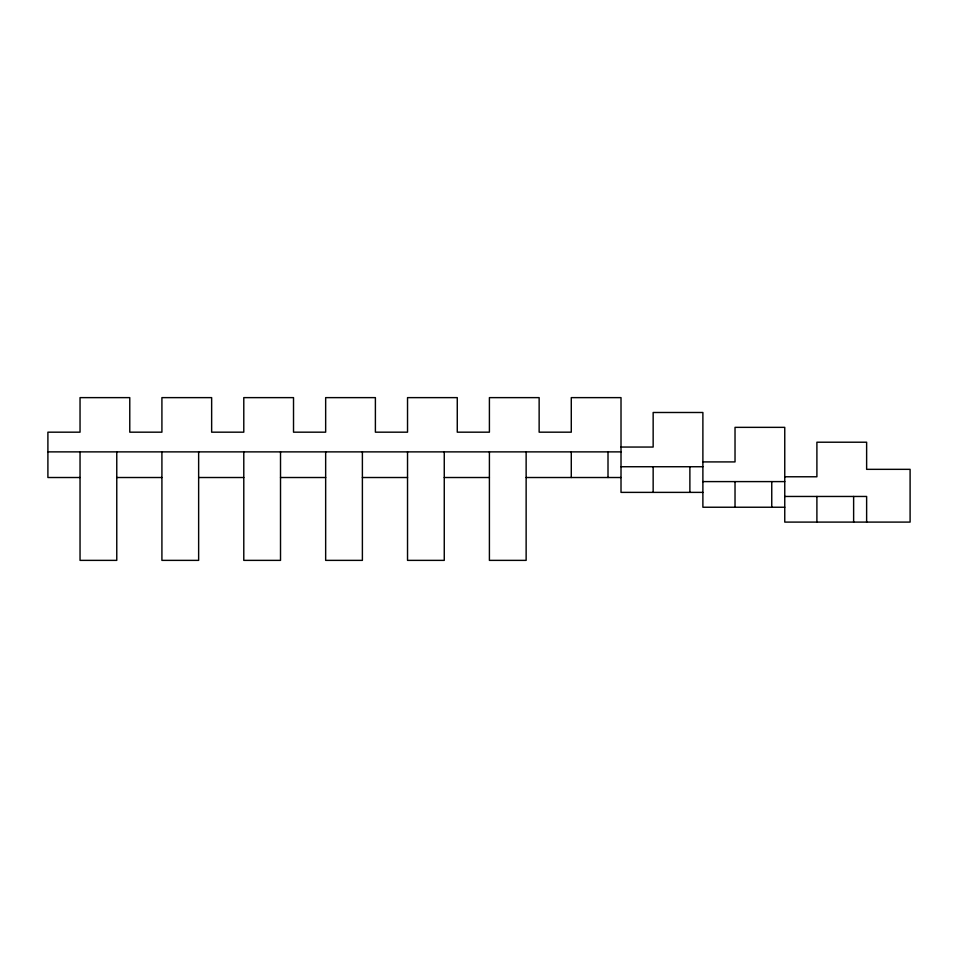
<?xml version="1.0" encoding="UTF-8"?>
<svg xmlns="http://www.w3.org/2000/svg" width="958" height="958" viewBox="0 0 958 958"><rect width="100%" height="100%" fill="white"/><g stroke="black" fill="none" stroke-linecap="round" stroke-linejoin="round"><path stroke-width="1.44" d="M621.012 447.051L653.152 447.051L653.152 412.491L702.885 412.491L702.885 507.237L784.758 507.237M47.9 451.877L621.012 451.877M702.885 461.912L735.025 461.912L735.025 427.352L784.758 427.352L784.758 522.098L910.1 522.098L910.1 469.336L866.631 469.336L866.631 442.213L816.899 442.213L816.899 476.773L784.758 476.773M621.012 466.738L702.885 466.738M80.041 477.515L47.9 477.515L47.9 432.178L80.041 432.178L80.041 397.63L129.773 397.63L129.773 432.178L161.914 432.178L161.914 397.63L211.646 397.63L211.646 432.178L243.787 432.178L243.787 397.63L293.519 397.63L293.519 432.178L325.66 432.178L325.66 397.63L375.392 397.63L375.392 432.178L407.533 432.178L407.533 397.63L457.265 397.63L457.265 432.178L489.406 432.178L489.406 397.63L539.138 397.63L539.138 432.178L571.279 432.178L571.279 397.63L621.012 397.63L621.012 492.376L702.885 492.376M116.768 477.515L161.914 477.515M198.641 477.515L243.787 477.515M280.514 477.515L325.66 477.515M362.387 477.515L407.533 477.515M444.261 477.515L489.406 477.515M526.134 477.515L621.012 477.515M702.885 481.599L784.758 481.599M784.758 496.46L866.631 496.46L866.631 522.098M853.626 496.46L853.626 522.098M816.899 496.46L816.899 522.098M771.753 481.599L771.753 507.237M735.025 481.599L735.025 507.237M689.88 466.738L689.88 492.376M653.152 466.738L653.152 492.376M608.007 451.877L608.007 477.515M571.279 451.877L571.279 477.515M526.134 451.877L526.134 560.37L489.406 560.37L489.406 451.877M444.261 451.877L444.261 560.37L407.533 560.37L407.533 451.877M362.387 451.877L362.387 560.37L325.66 560.37L325.66 451.877M280.514 451.877L280.514 560.37L243.787 560.37L243.787 451.877M198.641 451.877L198.641 560.37L161.914 560.37L161.914 451.877M116.768 451.877L116.768 560.37L80.041 560.37L80.041 451.877"/></g></svg>
